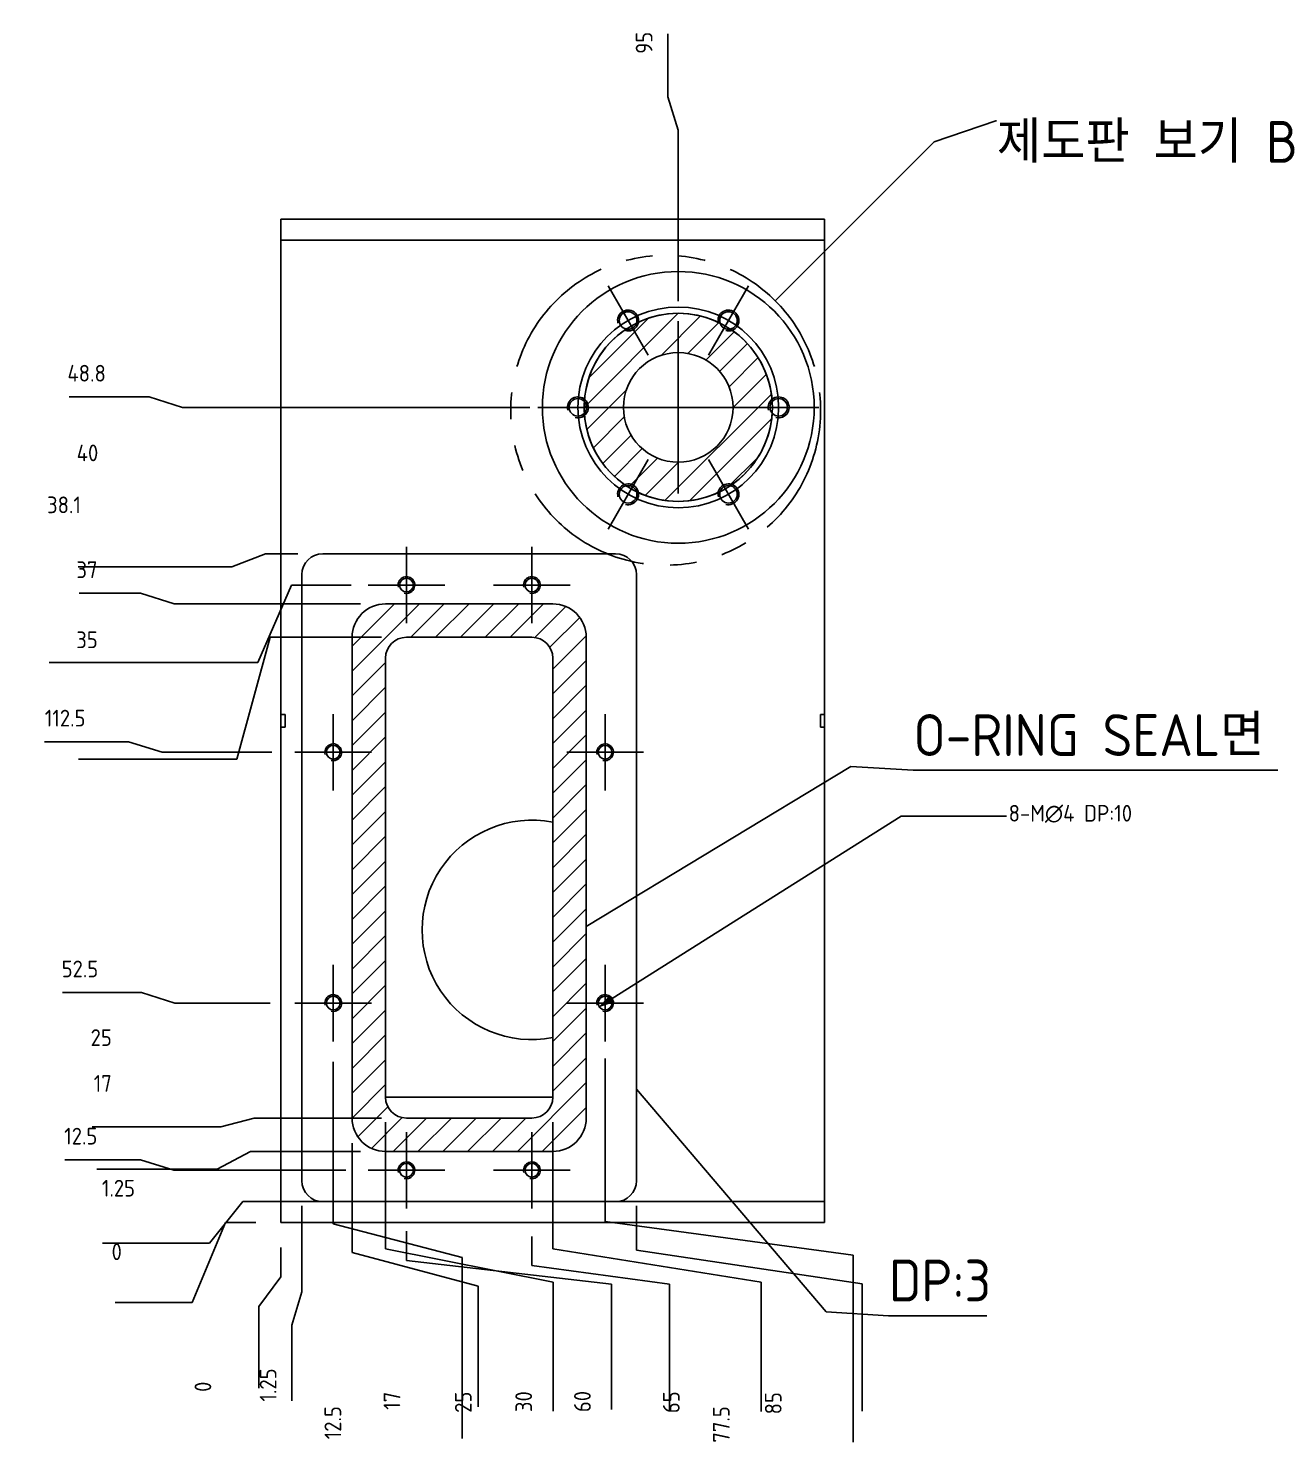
# Model space of a CAD drawing. Header units: millimetres. Extents: x -4251 to 2609, y -1673 to 4048.
# Drawn here: x -2000.3 to -1700.9, y 3342.6 to 3682.8 of the extents above; entities that cross this region are included whole.
import ezdxf

# ---------------------------------------------------------------- set-up
doc = ezdxf.new("R2010")
doc.units = ezdxf.units.MM
doc.linetypes.add('PHANTOM', pattern=[63.5, 31.75, -6.35, 6.35, -6.35, 6.35, -6.35])
for name, color, linetype in [('3_ALL_AXES', 7, 'Continuous'), ('5_ALL_CURVES', 7, 'Continuous'), ('7_ALL_FEATURES', 7, 'Continuous'), ('9_DEF_DIMS', 7, 'Continuous'), ('9_DEF_NOTE', 7, 'Continuous'), ('DEFAULT_3', 7, 'PHANTOM')]:
    doc.layers.add(name, color=color, linetype=linetype)
doc.styles.get("Standard").update_dxf_attribs({"font": 'ISOCP.SHX', "bigfont": 'WHGTXT.SHX'})
doc.dimstyles.new('DIMSTYLE_13', dxfattribs={"dimtxt": 4, "dimasz": 4, "dimexe": 1, "dimexo": 1, "dimgap": 0.5, "dimtad": 1, "dimdec": 3, "dimlfac": 0.25, "dimdsep": 46, "dimtxsty": 'Standard', "dimblk": '_FILLED', "dimblk1": '_FILLED', "dimblk2": '_FILLED', "dimcen": 0.09, "dimadec": 3, "dimazin": 2, "dimtp": 0.1, "dimtm": 0.1, "dimtfac": 1, "dimtdec": 3, "dimtofl": 0, "dimtmove": 0, "dimatfit": 3, "dimldrblk": '_FILLED', "dimfxl": 0, "dimtolj": 1, "dimarcsym": 0})
doc.dimstyles.new('DIMSTYLE_14', dxfattribs={"dimtxt": 4, "dimasz": 4, "dimexe": 1, "dimexo": 1, "dimgap": 0.5, "dimtad": 1, "dimdec": 3, "dimdsep": 46, "dimtxsty": 'Standard', "dimblk": '_FILLED', "dimblk1": '_FILLED', "dimblk2": '_FILLED', "dimcen": 0.09, "dimadec": 3, "dimazin": 2, "dimtp": 0.1, "dimtm": 0.1, "dimtfac": 1, "dimtdec": 3, "dimtofl": 0, "dimtmove": 0, "dimatfit": 3, "dimldrblk": '_FILLED', "dimfxl": 0, "dimtolj": 1, "dimarcsym": 0})
doc.dimstyles.new('DIMSTYLE_15', dxfattribs={"dimtxt": 4, "dimasz": 4, "dimexe": 1, "dimexo": 1, "dimtad": 1, "dimdec": 3, "dimdsep": 46, "dimtxsty": 'Standard', "dimblk": '_FILLED', "dimblk1": '_FILLED', "dimblk2": '_FILLED', "dimcen": 0.09, "dimadec": 3, "dimazin": 2, "dimtp": 0.1, "dimtm": 0.1, "dimtfac": 1, "dimtdec": 3, "dimtofl": 0, "dimtmove": 0, "dimatfit": 1, "dimldrblk": '_FILLED', "dimfxl": 0, "dimtolj": 1, "dimarcsym": 0})
doc.dimstyles.new('DIMSTYLE_16', dxfattribs={"dimtxt": 4, "dimasz": 4, "dimexe": 1, "dimexo": 1, "dimgap": 2, "dimtad": 1, "dimdec": 1, "dimlfac": 0.25, "dimdsep": 46, "dimtxsty": 'Standard', "dimblk": '_FILLED', "dimblk1": '_FILLED', "dimblk2": '_FILLED', "dimcen": 0.09, "dimadec": 3, "dimazin": 2, "dimtp": 0.1, "dimtm": 0.1, "dimtfac": 1, "dimtdec": 65535, "dimtofl": 0, "dimtmove": 0, "dimatfit": 3, "dimldrblk": '_FILLED', "dimfxl": 0, "dimtolj": 1, "dimarcsym": 0})
doc.dimstyles.new('DIMSTYLE_4', dxfattribs={"dimtxt": 4, "dimasz": 4, "dimexe": 1, "dimexo": 1, "dimgap": 0.5, "dimtad": 0, "dimtih": 1, "dimtoh": 1, "dimdec": 3, "dimdsep": 46, "dimtxsty": 'Standard', "dimblk": '_FILLED', "dimblk1": '_FILLED', "dimblk2": '_FILLED', "dimcen": 0.09, "dimadec": 3, "dimazin": 2, "dimtp": 0.3, "dimtm": 0.3, "dimtfac": 1, "dimtdec": 3, "dimtofl": 0, "dimtmove": 0, "dimatfit": 3, "dimldrblk": '_FILLED', "dimfxl": 0, "dimtolj": 1, "dimarcsym": 0})
doc.dimstyles.get("Standard").update_dxf_attribs({"dimtxt": 0.18, "dimasz": 0.18, "dimexe": 0.18, "dimexo": 0.0625, "dimgap": 0.09, "dimtad": 0, "dimtih": 1, "dimtoh": 1, "dimdec": 4, "dimzin": 0, "dimdsep": 46, "dimtxsty": 'Standard', "dimcen": 0.09, "dimadec": 0, "dimazin": 0, "dimtfac": 1, "dimtdec": 4, "dimtofl": 0, "dimtmove": 0, "dimatfit": 3, "dimfxl": 0, "dimtolj": 1, "dimtzin": 0, "dimarcsym": 0})

# ---------------------------------------------------------------- blocks, each defined once
blk = doc.blocks.new('_FILLED')
at = {"color": 0, "linetype": 'ByBlock'}
blk.add_solid([(0, 0), (-1, 0.25), (-1, -0.25)], dxfattribs=at)
blk = doc.blocks.new('*D178')
at = {"layer": '9_DEF_DIMS', "color": 0, "lineweight": -2}
for p, q in [((-1791.58, 3494.41), (-1860.69, 3450.74)), ((-1766.38, 3494.41), (-1791.58, 3494.41))]:
    blk.add_line(p, q, dxfattribs=at)
at = {"layer": 'DEFPOINTS', "color": 0}
for p in [(-1860.69, 3450.74), (-1864.07, 3448.6)]:
    blk.add_point(p, dxfattribs=at)
at = {"layer": '9_DEF_DIMS', "color": 0, "lineweight": -2, "xscale": 4, "yscale": 4, "zscale": 4, "rotation": 212.2871723016139}
blk.add_blockref('_FILLED', (-1864.07, 3448.6), dxfattribs=at)
at = {"layer": '9_DEF_DIMS', "color": 0, "insert": (-1765.88, 3497.08), "char_height": 4, "attachment_point": 1, "line_spacing_factor": 0.9}
blk.add_mtext('\\A1;8-M∅4 DP:10', dxfattribs=at)
blk = doc.blocks.new('*D226')
at = {"layer": '9_DEF_DIMS', "color": 0, "lineweight": -2}
for p, q in [((-1939.88, 3391.17), (-1939.88, 3384.17)), ((-1939.88, 3384.17), (-1945.21, 3377.12)), ((-1945.21, 3377.12), (-1945.21, 3357.52))]:
    blk.add_line(p, q, dxfattribs=at)
at = {"layer": 'DEFPOINTS', "color": 0}
for p in [(-1939.88, 3397.17), (-1939.88, 3392.17), (-1945.21, 3369.12)]:
    blk.add_point(p, dxfattribs=at)
at = {"layer": '9_DEF_DIMS', "color": 0, "insert": (-1960.54, 3359.12), "char_height": 4, "attachment_point": 3, "rotation": 90, "line_spacing_factor": 0.9}
blk.add_mtext('\\A1;0', dxfattribs=at)
blk = doc.blocks.new('*D227')
at = {"layer": '9_DEF_DIMS', "color": 0, "lineweight": -2}
for p, q in [((-1934.88, 3401.17), (-1934.88, 3380.59)), ((-1934.88, 3380.59), (-1937.31, 3372.59)), ((-1937.31, 3372.59), (-1937.31, 3354.51))]:
    blk.add_line(p, q, dxfattribs=at)
at = {"layer": 'DEFPOINTS', "color": 0}
for p in [(-1934.88, 3402.17), (-1939.88, 3397.17), (-1937.31, 3364.59)]:
    blk.add_point(p, dxfattribs=at)
at = {"layer": '9_DEF_DIMS', "color": 0, "insert": (-1944.96, 3362.28), "char_height": 4, "attachment_point": 3, "rotation": 90, "line_spacing_factor": 0.9}
blk.add_mtext('\\A1;1.25', dxfattribs=at)
blk = doc.blocks.new('*D228')
at = {"layer": '9_DEF_DIMS', "color": 0, "lineweight": -2}
for p, q in [((-1927.38, 3435.61), (-1927.38, 3396.85)), ((-1927.38, 3396.85), (-1896.56, 3388.85)), ((-1896.56, 3388.85), (-1896.56, 3345.49))]:
    blk.add_line(p, q, dxfattribs=at)
at = {"layer": 'DEFPOINTS', "color": 0}
for p in [(-1939.88, 3441.61), (-1927.38, 3436.61), (-1896.56, 3380.85)]:
    blk.add_point(p, dxfattribs=at)
at = {"layer": '9_DEF_DIMS', "color": 0, "insert": (-1929.48, 3353.26), "char_height": 4, "attachment_point": 3, "rotation": 90, "line_spacing_factor": 0.9}
blk.add_mtext('\\A1;12.5', dxfattribs=at)
blk = doc.blocks.new('*D229')
at = {"layer": '9_DEF_DIMS', "color": 0, "lineweight": -2}
for p, q in [((-1922.88, 3416.17), (-1922.88, 3389.99)), ((-1922.88, 3389.99), (-1892.73, 3381.99)), ((-1892.73, 3381.99), (-1892.73, 3353.1))]:
    blk.add_line(p, q, dxfattribs=at)
at = {"layer": 'DEFPOINTS', "color": 0}
for p in [(-1939.88, 3422.17), (-1922.88, 3417.17), (-1892.73, 3373.99)]:
    blk.add_point(p, dxfattribs=at)
at = {"layer": '9_DEF_DIMS', "color": 0, "insert": (-1915.35, 3356.7), "char_height": 4, "attachment_point": 3, "rotation": 90, "line_spacing_factor": 0.9}
blk.add_mtext('\\A1;17', dxfattribs=at)
blk = doc.blocks.new('*D230')
at = {"layer": '9_DEF_DIMS', "color": 0, "lineweight": -2}
for p, q in [((-1914.88, 3421.17), (-1914.88, 3390.91)), ((-1914.88, 3390.91), (-1874.77, 3382.91)), ((-1874.77, 3382.91), (-1874.77, 3352.05))]:
    blk.add_line(p, q, dxfattribs=at)
at = {"layer": 'DEFPOINTS', "color": 0}
for p in [(-1939.88, 3427.17), (-1914.88, 3422.17), (-1874.77, 3374.91)]:
    blk.add_point(p, dxfattribs=at)
at = {"layer": '9_DEF_DIMS', "color": 0, "insert": (-1898.29, 3356.72), "char_height": 4, "attachment_point": 3, "rotation": 90, "line_spacing_factor": 0.9}
blk.add_mtext('\\A1;25', dxfattribs=at)
blk = doc.blocks.new('*D231')
at = {"layer": '9_DEF_DIMS', "color": 0, "lineweight": -2}
for p, q in [((-1909.88, 3395.11), (-1909.88, 3388.11)), ((-1909.88, 3388.11), (-1860.88, 3382.46)), ((-1860.88, 3382.46), (-1860.88, 3352.42))]:
    blk.add_line(p, q, dxfattribs=at)
at = {"layer": 'DEFPOINTS', "color": 0}
for p in [(-1939.88, 3401.11), (-1909.88, 3396.11), (-1860.88, 3374.46)]:
    blk.add_point(p, dxfattribs=at)
at = {"layer": '9_DEF_DIMS', "color": 0, "insert": (-1883.84, 3356.83), "char_height": 4, "attachment_point": 3, "rotation": 90, "line_spacing_factor": 0.9}
blk.add_mtext('\\A1;30', dxfattribs=at)
blk = doc.blocks.new('*D232')
at = {"layer": '9_DEF_DIMS', "color": 0, "lineweight": -2}
for p, q in [((-1879.88, 3393.86), (-1879.88, 3386.86)), ((-1879.88, 3386.86), (-1846.96, 3382.4)), ((-1846.96, 3382.4), (-1846.96, 3352.25))]:
    blk.add_line(p, q, dxfattribs=at)
at = {"layer": 'DEFPOINTS', "color": 0}
for p in [(-1939.88, 3399.86), (-1879.88, 3394.86), (-1846.96, 3374.4)]:
    blk.add_point(p, dxfattribs=at)
at = {"layer": '9_DEF_DIMS', "color": 0, "insert": (-1869.8, 3356.89), "char_height": 4, "attachment_point": 3, "rotation": 90, "line_spacing_factor": 0.9}
blk.add_mtext('\\A1;60', dxfattribs=at)
blk = doc.blocks.new('*D233')
at = {"layer": '9_DEF_DIMS', "color": 0, "lineweight": -2}
for p, q in [((-1874.88, 3421.17), (-1874.88, 3390.92)), ((-1874.88, 3390.92), (-1825.08, 3382.92)), ((-1825.08, 3382.92), (-1825.08, 3351.98))]:
    blk.add_line(p, q, dxfattribs=at)
at = {"layer": 'DEFPOINTS', "color": 0}
for p in [(-1939.88, 3427.17), (-1874.88, 3422.17), (-1825.08, 3374.92)]:
    blk.add_point(p, dxfattribs=at)
at = {"layer": '9_DEF_DIMS', "color": 0, "insert": (-1848.54, 3356.79), "char_height": 4, "attachment_point": 3, "rotation": 90, "line_spacing_factor": 0.9}
blk.add_mtext('\\A1;65', dxfattribs=at)
blk = doc.blocks.new('*D234')
at = {"layer": '9_DEF_DIMS', "color": 0, "lineweight": -2}
for p, q in [((-1862.38, 3436.38), (-1862.38, 3397.4)), ((-1862.38, 3397.4), (-1803.09, 3389.4)), ((-1803.09, 3389.4), (-1803.09, 3344.67))]:
    blk.add_line(p, q, dxfattribs=at)
at = {"layer": 'DEFPOINTS', "color": 0}
for p in [(-1939.88, 3442.38), (-1862.38, 3437.38), (-1803.09, 3381.4)]:
    blk.add_point(p, dxfattribs=at)
at = {"layer": '9_DEF_DIMS', "color": 0, "insert": (-1836.59, 3353.23), "char_height": 4, "attachment_point": 3, "rotation": 90, "line_spacing_factor": 0.9}
blk.add_mtext('\\A1;77.5', dxfattribs=at)
blk = doc.blocks.new('*D235')
at = {"layer": '9_DEF_DIMS', "color": 0, "lineweight": -2}
for p, q in [((-1854.88, 3401.17), (-1854.88, 3390.54)), ((-1854.88, 3390.54), (-1800.91, 3382.54)), ((-1800.91, 3382.54), (-1800.91, 3352.05))]:
    blk.add_line(p, q, dxfattribs=at)
at = {"layer": 'DEFPOINTS', "color": 0}
for p in [(-1939.88, 3407.17), (-1854.88, 3402.17), (-1800.91, 3374.54)]:
    blk.add_point(p, dxfattribs=at)
at = {"layer": '9_DEF_DIMS', "color": 0, "insert": (-1824.17, 3356.61), "char_height": 4, "attachment_point": 3, "rotation": 90, "line_spacing_factor": 0.9}
blk.add_mtext('\\A1;85', dxfattribs=at)
blk = doc.blocks.new('*D236')
at = {"layer": '9_DEF_DIMS', "color": 0, "lineweight": -2}
for p, q in [((-1847.4, 3666.45), (-1847.4, 3681.49)), ((-1844.88, 3658.45), (-1847.4, 3666.45)), ((-1844.88, 3617.6), (-1844.88, 3658.45))]:
    blk.add_line(p, q, dxfattribs=at)
at = {"layer": 'DEFPOINTS', "color": 0}
for p in [(-1847.4, 3674.45), (-1844.88, 3616.6), (-1939.88, 3592.17)]:
    blk.add_point(p, dxfattribs=at)
at = {"layer": '9_DEF_DIMS', "color": 0, "insert": (-1855.05, 3676.76), "char_height": 4, "attachment_point": 1, "rotation": 90, "line_spacing_factor": 0.9}
blk.add_mtext('\\A1;95', dxfattribs=at)
blk = doc.blocks.new('*D237')
at = {"layer": '9_DEF_DIMS', "color": 0, "lineweight": -2}
for p, q in [((-1953.14, 3397.17), (-1961.14, 3378.06)), ((-1945.88, 3397.17), (-1953.14, 3397.17)), ((-1961.14, 3378.06), (-1979.54, 3378.06))]:
    blk.add_line(p, q, dxfattribs=at)
at = {"layer": 'DEFPOINTS', "color": 0}
for p in [(-1944.88, 3397.17), (-1939.88, 3397.17), (-1969.14, 3378.06)]:
    blk.add_point(p, dxfattribs=at)
at = {"layer": '9_DEF_DIMS', "color": 0, "insert": (-1977.93, 3392.18), "char_height": 4, "attachment_point": 3, "line_spacing_factor": 0.9}
blk.add_mtext('\\A1;0', dxfattribs=at)
blk = doc.blocks.new('*D238')
at = {"layer": '9_DEF_DIMS', "color": 0, "lineweight": -2}
for p, q in [((-1948.99, 3402.17), (-1956.99, 3392.26)), ((-1935.88, 3402.17), (-1948.99, 3402.17)), ((-1956.99, 3392.26), (-1982.54, 3392.26))]:
    blk.add_line(p, q, dxfattribs=at)
at = {"layer": 'DEFPOINTS', "color": 0}
for p in [(-1934.88, 3402.17), (-1939.88, 3397.17), (-1964.99, 3392.26)]:
    blk.add_point(p, dxfattribs=at)
at = {"layer": '9_DEF_DIMS', "color": 0, "insert": (-1974.78, 3407.39), "char_height": 4, "attachment_point": 3, "line_spacing_factor": 0.9}
blk.add_mtext('\\A1;1.25', dxfattribs=at)
blk = doc.blocks.new('*D239')
at = {"layer": '9_DEF_DIMS', "color": 0, "lineweight": -2}
for p, q in [((-1973.48, 3412.19), (-1991.56, 3412.19)), ((-1965.48, 3409.67), (-1973.48, 3412.19)), ((-1924.37, 3409.67), (-1965.48, 3409.67))]:
    blk.add_line(p, q, dxfattribs=at)
at = {"layer": 'DEFPOINTS', "color": 0}
for p in [(-1981.48, 3412.19), (-1923.37, 3409.67), (-1918.37, 3397.17)]:
    blk.add_point(p, dxfattribs=at)
at = {"layer": '9_DEF_DIMS', "color": 0, "insert": (-1983.79, 3419.84), "char_height": 4, "attachment_point": 3, "line_spacing_factor": 0.9}
blk.add_mtext('\\A1;12.5', dxfattribs=at)
blk = doc.blocks.new('*D240')
at = {"layer": '9_DEF_DIMS', "color": 0, "lineweight": -2}
for p, q in [((-1947.17, 3414.17), (-1955.17, 3409.94)), ((-1920.88, 3414.17), (-1947.17, 3414.17)), ((-1955.17, 3409.94), (-1983.95, 3409.94))]:
    blk.add_line(p, q, dxfattribs=at)
at = {"layer": 'DEFPOINTS', "color": 0}
for p in [(-1919.88, 3414.17), (-1963.17, 3409.94), (-1914.88, 3397.17)]:
    blk.add_point(p, dxfattribs=at)
at = {"layer": '9_DEF_DIMS', "color": 0, "insert": (-1980.35, 3432.45), "char_height": 4, "attachment_point": 3, "line_spacing_factor": 0.9}
blk.add_mtext('\\A1;17', dxfattribs=at)
blk = doc.blocks.new('*D241')
at = {"layer": '9_DEF_DIMS', "color": 0, "lineweight": -2}
for p, q in [((-1954.3, 3420.04), (-1985, 3420.04)), ((-1946.3, 3422.17), (-1954.3, 3420.04)), ((-1915.88, 3422.17), (-1946.3, 3422.17))]:
    blk.add_line(p, q, dxfattribs=at)
at = {"layer": 'DEFPOINTS', "color": 0}
for p in [(-1962.3, 3420.04), (-1914.88, 3422.17), (-1909.88, 3397.17)]:
    blk.add_point(p, dxfattribs=at)
at = {"layer": '9_DEF_DIMS', "color": 0, "insert": (-1980.33, 3443.41), "char_height": 4, "attachment_point": 3, "line_spacing_factor": 0.9}
blk.add_mtext('\\A1;25', dxfattribs=at)
blk = doc.blocks.new('*D242')
at = {"layer": '9_DEF_DIMS', "color": 0, "lineweight": -2}
for p, q in [((-1973.26, 3452.19), (-1992.14, 3452.19)), ((-1965.26, 3449.67), (-1973.26, 3452.19)), ((-1942.45, 3449.67), (-1965.26, 3449.67))]:
    blk.add_line(p, q, dxfattribs=at)
at = {"layer": 'DEFPOINTS', "color": 0}
for p in [(-1981.26, 3452.19), (-1941.45, 3449.67), (-1936.45, 3397.17)]:
    blk.add_point(p, dxfattribs=at)
at = {"layer": '9_DEF_DIMS', "color": 0, "insert": (-1983.58, 3459.84), "char_height": 4, "attachment_point": 3, "line_spacing_factor": 0.9}
blk.add_mtext('\\A1;52.5', dxfattribs=at)
blk = doc.blocks.new('*D243')
at = {"layer": '9_DEF_DIMS', "color": 0, "lineweight": -2}
for p, q in [((-1976.32, 3512.19), (-1996.4, 3512.19)), ((-1968.32, 3509.67), (-1976.32, 3512.19)), ((-1942.1, 3509.67), (-1968.32, 3509.67))]:
    blk.add_line(p, q, dxfattribs=at)
at = {"layer": 'DEFPOINTS', "color": 0}
for p in [(-1984.32, 3512.19), (-1941.1, 3509.67), (-1936.1, 3397.17)]:
    blk.add_point(p, dxfattribs=at)
at = {"layer": '9_DEF_DIMS', "color": 0, "insert": (-1986.63, 3519.84), "char_height": 4, "attachment_point": 3, "line_spacing_factor": 0.9}
blk.add_mtext('\\A1;112.5', dxfattribs=at)
blk = doc.blocks.new('*D244')
at = {"layer": '9_DEF_DIMS', "color": 0, "lineweight": -2}
for p, q in [((-1942.46, 3537.17), (-1950.46, 3508.02)), ((-1915.88, 3537.17), (-1942.46, 3537.17)), ((-1950.46, 3508.02), (-1988.26, 3508.02))]:
    blk.add_line(p, q, dxfattribs=at)
at = {"layer": 'DEFPOINTS', "color": 0}
for p in [(-1914.88, 3537.17), (-1958.46, 3508.02), (-1909.88, 3397.17)]:
    blk.add_point(p, dxfattribs=at)
at = {"layer": '9_DEF_DIMS', "color": 0, "insert": (-1983.69, 3538.58), "char_height": 4, "attachment_point": 3, "line_spacing_factor": 0.9}
blk.add_mtext('\\A1;35', dxfattribs=at)
blk = doc.blocks.new('*D245')
at = {"layer": '9_DEF_DIMS', "color": 0, "lineweight": -2}
for p, q in [((-1973.44, 3547.69), (-1988.15, 3547.69)), ((-1965.44, 3545.17), (-1973.44, 3547.69)), ((-1920.88, 3545.17), (-1965.44, 3545.17))]:
    blk.add_line(p, q, dxfattribs=at)
at = {"layer": 'DEFPOINTS', "color": 0}
for p in [(-1981.44, 3547.69), (-1919.88, 3545.17), (-1914.88, 3397.17)]:
    blk.add_point(p, dxfattribs=at)
at = {"layer": '9_DEF_DIMS', "color": 0, "insert": (-1983.75, 3555.34), "char_height": 4, "attachment_point": 3, "line_spacing_factor": 0.9}
blk.add_mtext('\\A1;37', dxfattribs=at)
blk = doc.blocks.new('*D246')
at = {"layer": '9_DEF_DIMS', "color": 0, "lineweight": -2}
for p, q in [((-1937.38, 3549.67), (-1945.38, 3531.18)), ((-1923.11, 3549.67), (-1937.38, 3549.67)), ((-1945.38, 3531.18), (-1995.32, 3531.18))]:
    blk.add_line(p, q, dxfattribs=at)
at = {"layer": 'DEFPOINTS', "color": 0}
for p in [(-1922.11, 3549.67), (-1953.38, 3531.18), (-1917.11, 3397.17)]:
    blk.add_point(p, dxfattribs=at)
at = {"layer": '9_DEF_DIMS', "color": 0, "insert": (-1987.72, 3570.85), "char_height": 4, "attachment_point": 3, "line_spacing_factor": 0.9}
blk.add_mtext('\\A1;38.1', dxfattribs=at)
blk = doc.blocks.new('*D247')
at = {"layer": '9_DEF_DIMS', "color": 0, "lineweight": -2}
for p, q in [((-1943.62, 3557.17), (-1951.62, 3553.99)), ((-1935.88, 3557.17), (-1943.62, 3557.17)), ((-1951.62, 3553.99), (-1988.37, 3553.99))]:
    blk.add_line(p, q, dxfattribs=at)
at = {"layer": 'DEFPOINTS', "color": 0}
for p in [(-1934.88, 3557.17), (-1959.62, 3553.99), (-1929.88, 3397.17)]:
    blk.add_point(p, dxfattribs=at)
at = {"layer": '9_DEF_DIMS', "color": 0, "insert": (-1983.57, 3583.28), "char_height": 4, "attachment_point": 3, "line_spacing_factor": 0.9}
blk.add_mtext('\\A1;40', dxfattribs=at)
blk = doc.blocks.new('*D248')
at = {"layer": '9_DEF_DIMS', "color": 0, "lineweight": -2}
for p, q in [((-1971.44, 3594.69), (-1990.56, 3594.69)), ((-1963.44, 3592.17), (-1971.44, 3594.69)), ((-1880.35, 3592.17), (-1963.44, 3592.17))]:
    blk.add_line(p, q, dxfattribs=at)
at = {"layer": 'DEFPOINTS', "color": 0}
for p in [(-1979.44, 3594.69), (-1879.35, 3592.17), (-1874.35, 3397.17)]:
    blk.add_point(p, dxfattribs=at)
at = {"layer": '9_DEF_DIMS', "color": 0, "insert": (-1981.76, 3602.34), "char_height": 4, "attachment_point": 3, "line_spacing_factor": 0.9}
blk.add_mtext('\\A1;48.8', dxfattribs=at)

msp = doc.modelspace()

# ---------------------------------------------------------------- linework, layer by layer
at = {"color": 2}
for centre, radius in [((-1856.8817, 3612.9557), 2.5), ((-1832.8817, 3612.9557), 2.5), ((-1868.8817, 3592.1711), 2.5), ((-1820.8817, 3592.1711), 2.5), ((-1856.8817, 3571.3865), 2.5), ((-1832.8817, 3571.3865), 2.5), ((-1909.8817, 3549.6711), 2), ((-1879.8817, 3549.6711), 2), ((-1927.3817, 3509.6711), 2), ((-1862.3817, 3509.6711), 2), ((-1927.3817, 3449.6711), 2), ((-1862.3817, 3449.6711), 2), ((-1909.8817, 3409.6711), 2), ((-1879.8817, 3409.6711), 2)]:
    msp.add_arc(centre, radius, 255, 195, dxfattribs=at)
at = {"layer": '3_ALL_AXES', "color": 1}
for p, q in [((-1861.6817, 3621.2696), (-1852.0817, 3604.6419)), ((-1828.0817, 3621.2696), (-1837.6817, 3604.6419)), ((-1844.8817, 3612.7711), (-1844.8817, 3571.5711)), ((-1811.2817, 3592.1711), (-1878.4817, 3592.1711)), ((-1852.0817, 3579.7003), (-1861.6817, 3563.0727)), ((-1837.6817, 3579.7003), (-1828.0817, 3563.0727)), ((-1909.8817, 3558.8211), (-1909.8817, 3540.5211)), ((-1879.8817, 3558.8211), (-1879.8817, 3540.5211)), ((-1900.7317, 3549.6711), (-1919.0317, 3549.6711)), ((-1870.7317, 3549.6711), (-1889.0317, 3549.6711)), ((-1927.3817, 3518.8211), (-1927.3817, 3500.5211)), ((-1862.3817, 3518.8211), (-1862.3817, 3500.5211)), ((-1918.2317, 3509.6711), (-1936.5317, 3509.6711)), ((-1853.2317, 3509.6711), (-1871.5317, 3509.6711)), ((-1927.3817, 3458.8211), (-1927.3817, 3440.5211)), ((-1862.3817, 3458.8211), (-1862.3817, 3440.5211)), ((-1918.2317, 3449.6711), (-1936.5317, 3449.6711)), ((-1853.2317, 3449.6711), (-1871.5317, 3449.6711)), ((-1909.8817, 3418.8211), (-1909.8817, 3400.5211)), ((-1879.8817, 3418.8211), (-1879.8817, 3400.5211)), ((-1900.7317, 3409.6711), (-1919.0317, 3409.6711)), ((-1870.7317, 3409.6711), (-1889.0317, 3409.6711))]:
    msp.add_line(p, q, dxfattribs=at)
at = {"layer": '3_ALL_AXES', "color": 7}
for p, q in [((-1874.8817, 3545.1711), (-1914.8817, 3545.1711)), ((-1922.8817, 3537.1711), (-1922.8817, 3422.1711)), ((-1879.8817, 3537.1711), (-1909.8817, 3537.1711)), ((-1866.8817, 3422.1711), (-1866.8817, 3537.1711)), ((-1914.8817, 3532.1711), (-1914.8817, 3427.1711)), ((-1874.8817, 3427.1711), (-1874.8817, 3532.1711)), ((-1939.8817, 3518.6195), (-1939.8817, 3515.7227)), ((-1809.8817, 3515.7227), (-1809.8817, 3518.6195)), ((-1909.8817, 3422.1711), (-1879.8817, 3422.1711)), ((-1914.8817, 3414.1711), (-1874.8817, 3414.1711))]:
    msp.add_line(p, q, dxfattribs=at)
for centre, radius in [((-1844.8817, 3592.1711), 32.5), ((-1856.8817, 3612.9557), 2.1), ((-1832.8817, 3612.9557), 2.1), ((-1868.8817, 3592.1711), 2.1), ((-1820.8817, 3592.1711), 2.1), ((-1856.8817, 3571.3865), 2.1), ((-1832.8817, 3571.3865), 2.1), ((-1909.8817, 3549.6711), 1.65), ((-1879.8817, 3549.6711), 1.65), ((-1927.3817, 3509.6711), 1.65), ((-1862.3817, 3509.6711), 1.65), ((-1927.3817, 3449.6711), 1.65), ((-1862.3817, 3449.6711), 1.65), ((-1909.8817, 3409.6711), 1.65), ((-1879.8817, 3409.6711), 1.65)]:
    msp.add_circle(centre, radius, dxfattribs=at)
at = {"layer": '3_ALL_AXES', "color": 1}
msp.add_circle((-1844.8817, 3592.1711), 24, dxfattribs=at)
at = {"layer": '3_ALL_AXES', "color": 7}
for centre, radius, start, end in [((-1844.8817, 3592.1711), 22.5, 63.624307, 116.375693), ((-1844.8817, 3592.1711), 22.5, 123.624307, 176.375693), ((-1844.8817, 3592.1711), 22.5, 3.624307, 56.375693), ((-1844.8817, 3592.1711), 22.5, 183.624307, 236.375693), ((-1844.8817, 3592.1711), 22.5, 303.624307, 356.375693), ((-1844.8817, 3592.1711), 22.5, 243.624307, 296.375693), ((-1914.8817, 3537.1711), 8, 90, 180), ((-1874.8817, 3537.1711), 8, 0, 90), ((-1909.8817, 3532.1711), 5, 90, 180), ((-1879.8817, 3532.1711), 5, 0, 90), ((-1879.8817, 3467.1711), 26.25, 79.017974, 280.982026), ((-1909.8817, 3427.1711), 5, 180, 270), ((-1879.8817, 3427.1711), 5, 270, 0), ((-1914.8817, 3422.1711), 8, 180, 270), ((-1874.8817, 3422.1711), 8, 270, 0)]:
    msp.add_arc(centre, radius, start, end, dxfattribs=at)
at = {"layer": '5_ALL_CURVES', "color": 4}
for p, q in [((-1939.8817, 3518.6711), (-1939.8817, 3515.6711)), ((-1809.8817, 3515.6711), (-1809.8817, 3518.6711))]:
    msp.add_line(p, q, dxfattribs=at)
at = {"layer": '7_ALL_FEATURES', "color": 7}
for p, q in [((-1939.8817, 3518.6711), (-1939.8817, 3637.1711)), ((-1809.8817, 3637.1711), (-1939.8817, 3637.1711)), ((-1809.8817, 3637.1711), (-1809.8817, 3518.6711)), ((-1809.8817, 3632.1711), (-1939.8817, 3632.1711)), ((-1929.8817, 3557.1711), (-1859.8817, 3557.1711)), ((-1934.8817, 3552.1711), (-1934.8817, 3407.1711)), ((-1854.8817, 3407.1711), (-1854.8817, 3552.1711)), ((-1874.8817, 3545.1711), (-1914.8817, 3545.1711)), ((-1922.8817, 3537.1711), (-1922.8817, 3422.1711)), ((-1879.8817, 3537.1711), (-1909.8817, 3537.1711)), ((-1866.8817, 3422.1711), (-1866.8817, 3537.1711)), ((-1914.8817, 3532.1711), (-1914.8817, 3427.1711)), ((-1874.8817, 3427.1711), (-1874.8817, 3532.1711)), ((-1939.8817, 3518.6711), (-1938.8817, 3518.6711)), ((-1938.8817, 3515.6711), (-1938.8817, 3518.6711)), ((-1809.8817, 3518.6711), (-1810.8817, 3518.6711)), ((-1810.8817, 3515.6711), (-1810.8817, 3518.6711)), ((-1939.8817, 3397.1711), (-1939.8817, 3515.6711)), ((-1939.8817, 3515.6711), (-1938.8817, 3515.6711)), ((-1809.8817, 3515.6711), (-1810.8817, 3515.6711)), ((-1809.8817, 3515.6711), (-1809.8817, 3397.1711)), ((-1909.8817, 3422.1711), (-1879.8817, 3422.1711)), ((-1914.8817, 3414.1711), (-1874.8817, 3414.1711)), ((-1939.8817, 3402.1711), (-1809.8817, 3402.1711)), ((-1809.8817, 3397.1711), (-1939.8817, 3397.1711))]:
    msp.add_line(p, q, dxfattribs=at)
at = {"layer": '7_ALL_FEATURES', "color": 2}
for p, q in [((-1867.3817, 3592.1711), (-1844.8817, 3614.6711)), ((-1866.2375, 3599.2551), (-1851.9657, 3613.5269)), ((-1849.0093, 3604.6039), (-1839.5765, 3614.0367)), ((-1842.6022, 3605.0713), (-1835.1945, 3612.4789)), ((-1838.2597, 3603.4741), (-1831.4854, 3610.2484)), ((-1835.0107, 3600.7834), (-1828.3549, 3607.4392)), ((-1832.7473, 3597.1071), (-1825.7851, 3604.0693)), ((-1831.7818, 3592.1329), (-1823.8222, 3600.0924)), ((-1866.7473, 3586.8658), (-1857.3145, 3596.2987)), ((-1848.076, 3569.899), (-1822.6096, 3595.3653)), ((-1865.1896, 3582.4839), (-1857.7819, 3589.8916)), ((-1842.2043, 3569.831), (-1822.5416, 3589.4937)), ((-1862.959, 3578.7748), (-1856.1847, 3585.549)), ((-1860.1498, 3575.6443), (-1853.494, 3582.3)), ((-1856.7799, 3573.0744), (-1849.8178, 3580.0366)), ((-1852.8031, 3571.1116), (-1844.8435, 3579.0712)), ((-1833.0824, 3573.0132), (-1825.7239, 3580.3717)), ((-1922.8817, 3535.0254), (-1912.736, 3545.1711)), ((-1922.8817, 3529.0857), (-1906.7963, 3545.1711)), ((-1908.8566, 3537.1711), (-1900.8566, 3545.1711)), ((-1902.9169, 3537.1711), (-1894.9169, 3545.1711)), ((-1896.9772, 3537.1711), (-1888.9772, 3545.1711)), ((-1891.0375, 3537.1711), (-1883.0375, 3545.1711)), ((-1885.0978, 3537.1711), (-1877.0978, 3545.1711)), ((-1879.2042, 3537.125), (-1871.7827, 3544.5465)), ((-1875.6138, 3534.7758), (-1868.4547, 3541.9348)), ((-1874.8817, 3529.5681), (-1866.8911, 3537.5587)), ((-1874.8817, 3523.6284), (-1866.8817, 3531.6284)), ((-1922.8817, 3523.146), (-1914.8817, 3531.146)), ((-1922.8817, 3517.2063), (-1914.8817, 3525.2063)), ((-1874.8817, 3517.6887), (-1866.8817, 3525.6887)), ((-1922.8817, 3511.2666), (-1914.8817, 3519.2666)), ((-1874.8817, 3511.749), (-1866.8817, 3519.749)), ((-1922.8817, 3505.3269), (-1914.8817, 3513.3269)), ((-1874.8817, 3505.8093), (-1866.8817, 3513.8093)), ((-1922.8817, 3499.3872), (-1914.8817, 3507.3872)), ((-1874.8817, 3499.8696), (-1866.8817, 3507.8696)), ((-1922.8817, 3493.4475), (-1914.8817, 3501.4475)), ((-1874.8817, 3493.9299), (-1866.8817, 3501.9299)), ((-1922.8817, 3487.5078), (-1914.8817, 3495.5078)), ((-1874.8817, 3487.9902), (-1866.8817, 3495.9902)), ((-1922.8817, 3481.5681), (-1914.8817, 3489.5681)), ((-1874.8817, 3482.0505), (-1866.8817, 3490.0505)), ((-1922.8817, 3475.6284), (-1914.8817, 3483.6284)), ((-1874.8817, 3476.1108), (-1866.8817, 3484.1108)), ((-1922.8817, 3469.6887), (-1914.8817, 3477.6887)), ((-1874.8817, 3470.1711), (-1866.8817, 3478.1711)), ((-1922.8817, 3463.749), (-1914.8817, 3471.749)), ((-1874.8817, 3464.2314), (-1866.8817, 3472.2314)), ((-1922.8817, 3457.8093), (-1914.8817, 3465.8093)), ((-1874.8817, 3458.2917), (-1866.8817, 3466.2917)), ((-1922.8817, 3451.8696), (-1914.8817, 3459.8696)), ((-1874.8817, 3452.352), (-1866.8817, 3460.352)), ((-1922.8817, 3445.9299), (-1914.8817, 3453.9299)), ((-1874.8817, 3446.4123), (-1866.8817, 3454.4123)), ((-1922.8817, 3439.9902), (-1914.8817, 3447.9902)), ((-1874.8817, 3440.4726), (-1866.8817, 3448.4726)), ((-1922.8817, 3434.0505), (-1914.8817, 3442.0505)), ((-1874.8817, 3434.5329), (-1866.8817, 3442.5329)), ((-1922.8817, 3428.1108), (-1914.8817, 3436.1108)), ((-1874.8817, 3428.5932), (-1866.8817, 3436.5932)), ((-1922.8817, 3422.1711), (-1914.8817, 3430.1711)), ((-1883.3642, 3414.1711), (-1866.8817, 3430.6535)), ((-1921.4742, 3417.639), (-1914.294, 3424.8191)), ((-1877.4245, 3414.1711), (-1866.8817, 3424.7138)), ((-1918.256, 3414.9175), (-1910.898, 3422.2755)), ((-1913.0627, 3414.1711), (-1905.0627, 3422.1711)), ((-1907.123, 3414.1711), (-1899.123, 3422.1711)), ((-1901.1833, 3414.1711), (-1893.1833, 3422.1711)), ((-1895.2436, 3414.1711), (-1887.2436, 3422.1711)), ((-1889.3039, 3414.1711), (-1881.3039, 3422.1711))]:
    msp.add_line(p, q, dxfattribs=at)
at = {"layer": '7_ALL_FEATURES', "color": 9}
msp.add_line((-1914.8817, 3427.1711), (-1874.8817, 3427.1711), dxfattribs=at)
at = {"layer": '7_ALL_FEATURES', "color": 7}
for radius in [22.5, 13.1]:
    msp.add_circle((-1844.8817, 3592.1711), radius, dxfattribs=at)
for centre, radius, start, end in [((-1929.8817, 3552.1711), 5, 90, 180), ((-1859.8817, 3552.1711), 5, 0, 90), ((-1914.8817, 3537.1711), 8, 90, 180), ((-1874.8817, 3537.1711), 8, 0, 90), ((-1909.8817, 3532.1711), 5, 90, 180), ((-1879.8817, 3532.1711), 5, 0, 90), ((-1909.8817, 3427.1711), 5, 180, 270), ((-1879.8817, 3427.1711), 5, 270, 0), ((-1914.8817, 3422.1711), 8, 180, 270), ((-1874.8817, 3422.1711), 8, 270, 0), ((-1929.8817, 3407.1711), 5, 180, 270), ((-1859.8817, 3407.1711), 5, 270, 0)]:
    msp.add_arc(centre, radius, start, end, dxfattribs=at)
at = {"layer": 'DEFAULT_3', "color": 2}
msp.add_circle((-1847.8976, 3591.4825), 37.0508, dxfattribs=at)

# ---------------------------------------------------------------- texts
at = {"layer": '9_DEF_NOTE', "color": 2, "char_height": 10, "attachment_point": 1, "line_spacing_factor": 0.9}
for s, insert, width in [('제도판 보기 B', (-1768.6829, 3660.6972), 131), ('O-RING SEAL면', (-1788.6416, 3518.783), 147.555556), ('DP:3', (-1794.4842, 3388.3114), 42.888889)]:
    msp.add_mtext(s, dxfattribs=dict(at, insert=insert, width=width))

# ---------------------------------------------------------------- dimensions: what is measured, and where the dimension line sits
at = {"layer": '9_DEF_DIMS', "color": 2}
for feature_location, offset, dtype, origin, dimstyle, override, picture, middle in [((-1844.8817, 3616.6004), (-2.5185, 57.8461), 1, (-1939.8817, 3592.1711), 'DIMSTYLE_15', {"dimgap": 2.314827, "dimtad": 1, "dimtih": 0, "dimtoh": 0, "dimpost": '<>'}, '*D236', (-1852.3817, 3679.127)), ((-1879.3525487473, 3592.1711142488), (-100.0905827148, 2.5185094198), 0, (-1874.3525487473, 3397.1711142488), 'DIMSTYLE_16', {"dimgap": 2.314803, "dimtad": 1, "dimtih": 0, "dimtoh": 0}, '*D248', (-1986.1579347367, 3599.6710936099)), ((-1934.8817, 3557.1711), (-24.7353, -3.1768), 0, (-1929.8817, 3397.1711), 'DIMSTYLE_16', {"dimgap": 23.954089, "dimtad": 1, "dimtih": 0, "dimtoh": 0}, '*D247', (-1985.9727, 3580.6151)), ((-1922.1119, 3549.6711), (-31.2708, -18.4917), 0, (-1917.1119, 3397.1711), 'DIMSTYLE_16', {"dimgap": 34.334949, "dimtad": 1, "dimtih": 0, "dimtoh": 0}, '*D246', (-1991.5177, 3568.1811)), ((-1919.8817, 3545.1711), (-61.5577, 2.5185), 0, (-1914.8817, 3397.1711), 'DIMSTYLE_16', {"dimgap": 2.314806, "dimtad": 1, "dimtih": 0, "dimtoh": 0}, '*D245', (-1985.9542, 3552.6711)), ((-1914.8817, 3537.1711), (-43.5791, -29.1487), 0, (-1909.8817, 3397.1711), 'DIMSTYLE_16', {"dimgap": 25.229036, "dimtad": 1, "dimtih": 0, "dimtoh": 0}, '*D244', (-1985.9727, 3535.9181)), ((-1941.099, 3509.6711), (-43.2211, 2.5185), 0, (-1936.099, 3397.1711), 'DIMSTYLE_15', {"dimgap": 2.314822, "dimtad": 1, "dimtih": 0, "dimtoh": 0, "dimpost": '<>'}, '*D243', (-1991.5177, 3517.1711)), ((-1941.4548, 3449.6711), (-39.8086, 2.5185), 0, (-1936.4548, 3397.1711), 'DIMSTYLE_15', {"dimgap": 2.314794, "dimtad": 1, "dimtih": 0, "dimtoh": 0, "dimpost": '<>'}, '*D242', (-1987.8611, 3457.1711)), ((-1914.8817, 3422.1711), (-47.4138, -2.1297), 0, (-1909.8817, 3397.1711), 'DIMSTYLE_14', {"dimgap": 18.038793, "dimtad": 1, "dimtih": 0, "dimtoh": 0}, '*D241', (-1982.668, 3440.7468)), ((-1862.3817, 3437.3819), (59.2922, -55.9782), 1, (-1939.8817, 3442.3819), 'DIMSTYLE_15', {"dimgap": 28.16978, "dimtad": 1, "dimtih": 0, "dimtoh": 0, "dimpost": '<>'}, '*D234', (-1833.926, 3348.9511)), ((-1927.3817, 3436.6095), (30.8209, -55.7614), 1, (-1939.8817, 3441.6095), 'DIMSTYLE_14', {"dimgap": 27.588288, "dimtad": 1, "dimtih": 0, "dimtoh": 0}, '*D228', (-1926.8158, 3349.377)), ((-1919.8817, 3414.1711), (-43.2875, -4.2303), 0, (-1914.8817, 3397.1711), 'DIMSTYLE_14', {"dimgap": 17.180214, "dimtad": 1, "dimtih": 0, "dimtoh": 0}, '*D240', (-1982.1495, 3429.7877)), ((-1914.8817, 3422.1711), (40.1085, -47.2651), 1, (-1939.8817, 3427.1711), 'DIMSTYLE_14', {"dimgap": 18.187508, "dimtad": 1, "dimtih": 0, "dimtoh": 0}, '*D230', (-1895.6274, 3354.3849)), ((-1874.8817, 3422.1711), (49.8054, -47.2517), 1, (-1939.8817, 3427.1711), 'DIMSTYLE_15', {"dimgap": 18.131992, "dimtad": 1, "dimtih": 0, "dimtoh": 0, "dimpost": '<>'}, '*D233', (-1845.875, 3354.3849)), ((-1923.3717, 3409.6711), (-58.1065, 2.5185), 0, (-1918.3717, 3397.1711), 'DIMSTYLE_14', {"dimgap": 2.314819, "dimtad": 1, "dimtih": 0, "dimtoh": 0}, '*D239', (-1987.6759, 3417.1711)), ((-1922.8817, 3417.1711), (30.1501, -43.1831), 1, (-1939.8817, 3422.1711), 'DIMSTYLE_14', {"dimgap": 17.284589, "dimtad": 1, "dimtih": 0, "dimtoh": 0}, '*D229', (-1912.6829, 3354.9034)), ((-1934.8817, 3402.1711), (-30.104, -9.9065), 0, (-1939.8817, 3397.1711), 'DIMSTYLE_13', {"dimgap": 9.790896, "dimtad": 1, "dimtih": 0, "dimtoh": 0}, '*D238', (-1978.6595, 3404.7221)), ((-1854.8817, 3402.1711), (53.9718, -27.6309), 1, (-1939.8817, 3407.1711), 'DIMSTYLE_15', {"dimgap": 17.928054, "dimtad": 1, "dimtih": 0, "dimtoh": 0, "dimpost": '<>'}, '*D235', (-1821.5047, 3354.3293)), ((-1934.8817, 3402.1711), (-2.4259, -37.5801), 1, (-1939.8817, 3397.1711), 'DIMSTYLE_13', {"dimgap": 2.314798, "dimtad": 1, "dimtih": 0, "dimtoh": 0}, '*D227', (-1942.2891, 3358.3933)), ((-1909.8817, 3396.1113), (49.0053, -21.6548), 1, (-1939.8817, 3401.1113), 'DIMSTYLE_14', {"dimgap": 17.629255, "dimtad": 1, "dimtih": 0, "dimtoh": 0}, '*D231', (-1881.1724, 3354.6256)), ((-1879.8817, 3394.8562), (32.9238, -20.4528), 1, (-1939.8817, 3399.8562), 'DIMSTYLE_15', {"dimgap": 17.512098, "dimtad": 1, "dimtih": 0, "dimtoh": 0, "dimpost": '<>'}, '*D232', (-1867.1367, 3354.5701)), ((-1944.8817462014, 3397.1711142488), (-24.2595253082, -19.1145433108), 0, (-1939.8817462014, 3397.1711142488), 'DIMSTYLE_13', {"dimgap": 8.789177, "dimtad": 1, "dimtih": 0, "dimtoh": 0}, '*D237', (-1978.7335979219, 3389.5124144107)), ((-1939.8817462014, 3392.1711142488), (-5.3291094336, -23.0524056523), 1, (-1939.8817462014, 3397.1711142488), 'DIMSTYLE_13', {"dimgap": 9.996298, "dimtad": 1, "dimtih": 0, "dimtoh": 0}, '*D226', (-1957.8738207724, 3358.3192605195))]:
    dim = msp.add_ordinate_dim(feature_location=feature_location, offset=offset, dtype=dtype, origin=origin, dimstyle=dimstyle, override=override, dxfattribs=at)
    dim.commit()
    dim.dimension.update_dxf_attribs({"geometry": picture, "text_midpoint": middle})
dim = msp.add_diameter_dim_2p(p1=(-1860.691, 3450.7394), p2=(-1864.0725, 3448.6028), text='8-M<> DP:10', dimstyle='DIMSTYLE_4', override={"dimtih": 1, "dimtoh": 1}, dxfattribs=at)
dim.commit()
dim.dimension.update_dxf_attribs({"geometry": '*D178', "text_midpoint": (-1750.9836, 3494.4099), "dimtype": 163})

# ---------------------------------------------------------------- leaders
at = {"layer": '9_DEF_NOTE', "color": 2, "annotation_type": 0, "has_hookline": 1, "hookline_direction": 0}
for points, override, text_width in [([(-1821.6988, 3617.6814), (-1783.6829, 3655.6972), (-1768.9529, 3660.6972), (-1768.7729, 3660.6972)], {"dimtad": 0}, 83.1667), ([(-1866.8817, 3467.9973), (-1803.6416, 3506.283), (-1788.7316, 3505.3597)], {"dimtad": 1}, 87.125), ([(-1854.8817, 3429.1167), (-1809.4842, 3375.8114), (-1794.5742, 3374.8881)], {"dimtad": 1}, 23.4142)]:
    msp.add_leader(points, dimstyle='Standard', override=override, dxfattribs=dict(at, text_width=text_width))

doc.saveas('drawing.dxf')
